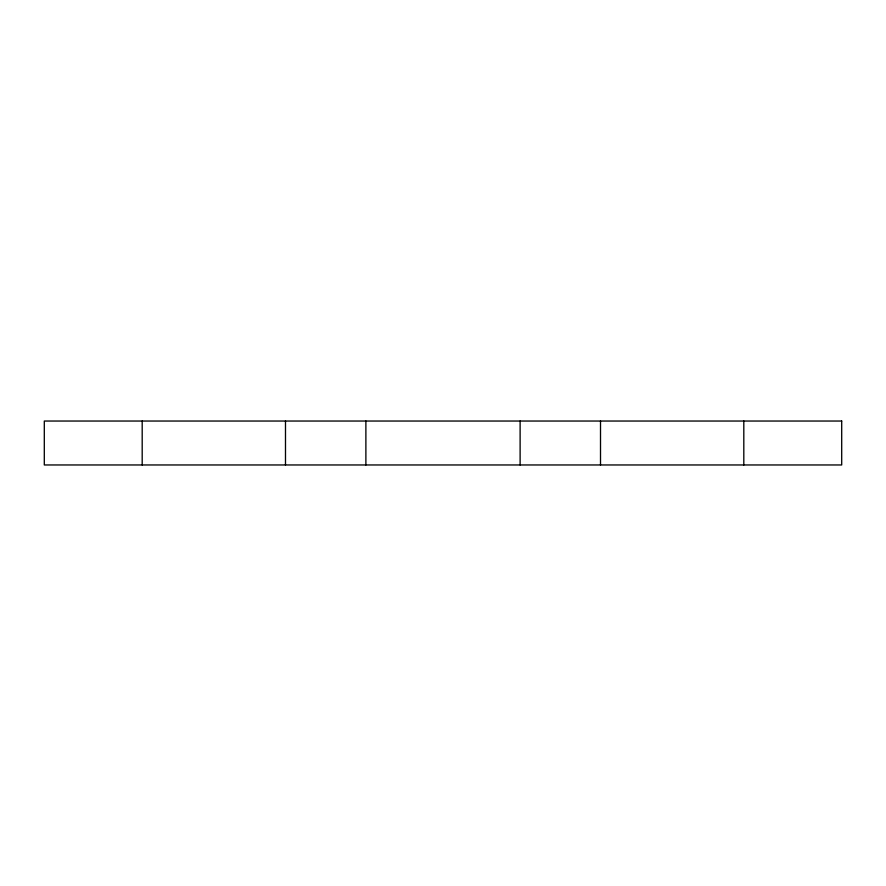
<?xml version="1.0" encoding="UTF-8"?>
<svg xmlns="http://www.w3.org/2000/svg" width="886" height="886" viewBox="0 0 886 886"><rect width="100%" height="100%" fill="white"/><g stroke="black" fill="none" stroke-linecap="round" stroke-linejoin="round"><path stroke-width="1.33" d="M743.808 421.038L743.808 464.962M600.509 421.038L600.509 464.962M520.115 421.038L520.115 464.962M365.885 421.038L365.885 464.962M285.491 421.038L285.491 464.962M142.192 421.038L142.192 464.962M841.7 421.038L44.3 421.038L44.3 464.962L841.7 464.962L841.7 421.038"/></g></svg>
